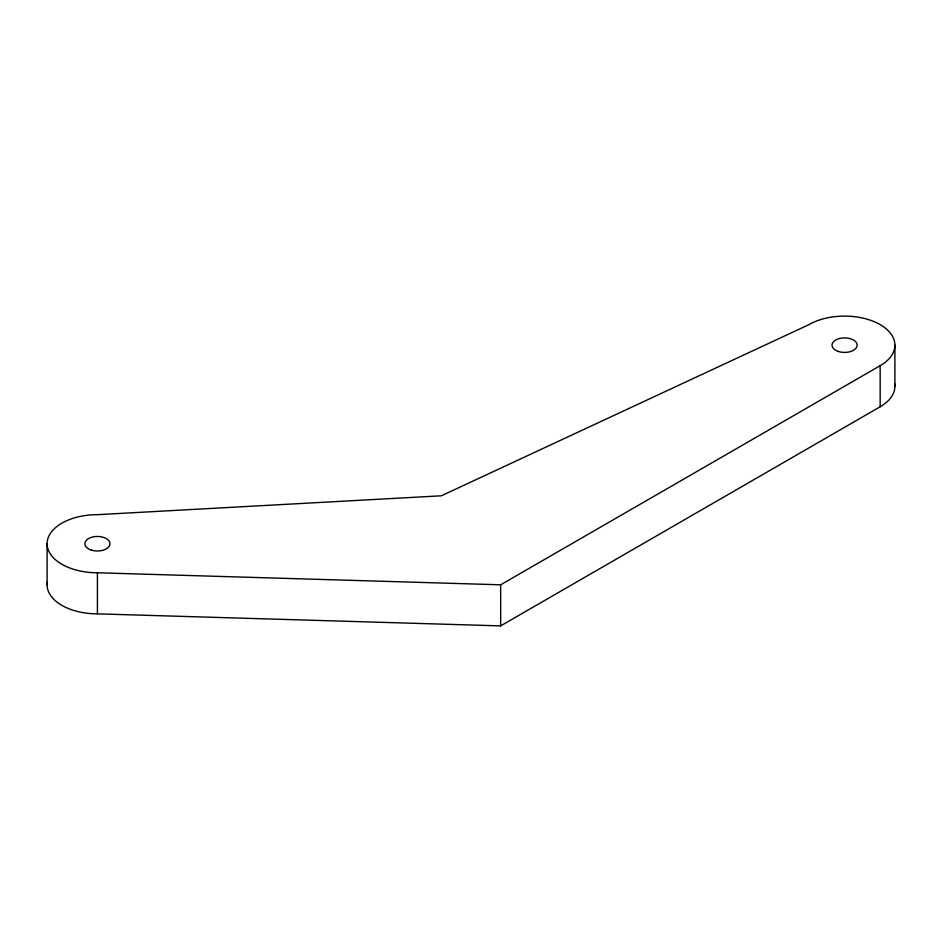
<?xml version="1.0" encoding="UTF-8"?>
<svg xmlns="http://www.w3.org/2000/svg" width="942" height="942" viewBox="0 0 942 942"><rect width="100%" height="100%" fill="white"/><g stroke="black" fill="none" stroke-linecap="round" stroke-linejoin="round"><path stroke-width="1.41" d="M47.1 543.722A50.315 29.049 0 0 0 97.415 572.771L500.649 584.805L880.158 365.696A50.315 29.049 0 0 0 880.158 324.613A50.315 29.049 0 0 0 809.001 324.613L441.351 495.798L97.415 514.673A50.315 29.049 0 0 0 47.1 543.722L47.1 584.805M47.288 582.286A50.315 29.049 0 0 0 97.415 613.854L500.649 625.888L880.158 406.779A50.315 29.049 0 0 0 894.712 383.712M894.9 345.161L894.9 386.244M880.158 365.696L880.158 406.779M500.649 584.805L500.649 625.888M97.415 572.771L97.415 613.854M91.127 550.01A12.576 7.265 0 0 0 109.99 543.722A12.576 7.265 0 0 0 91.127 537.435A12.576 7.265 0 0 0 91.127 550.01M838.298 351.448A12.576 7.265 0 0 0 857.161 345.161A12.576 7.265 0 0 0 838.298 338.873A12.576 7.265 0 0 0 838.298 351.448"/></g></svg>
